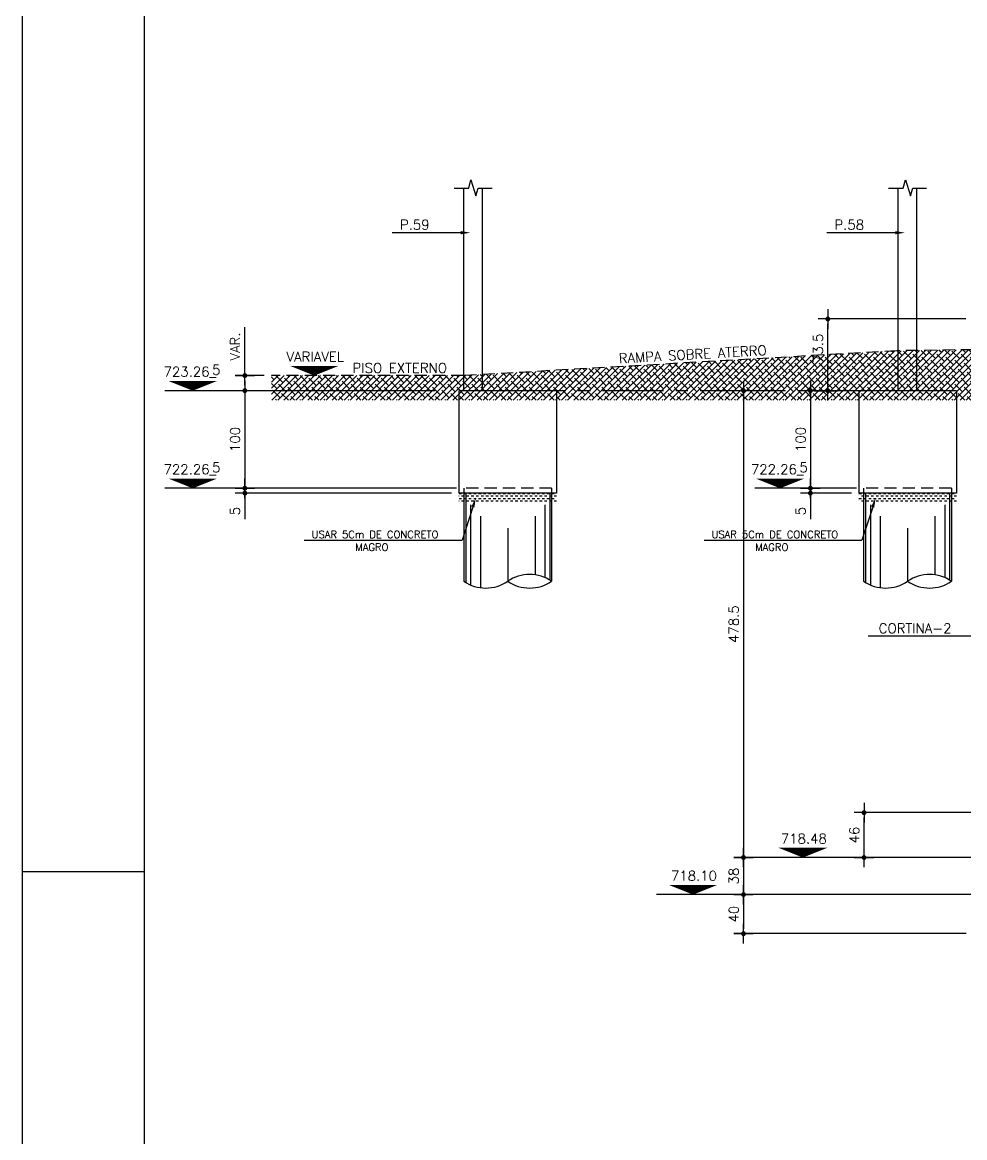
# Model space of a CAD drawing. Header units: inches. Extents: x 0 to 5940, y 0 to 4205.
# Drawn here: x 0 to 965, y 1227 to 2370 of the extents above; entities that cross this region are included whole.
import ezdxf
from ezdxf.enums import TextEntityAlignment as Align

# ---------------------------------------------------------------- set-up
doc = ezdxf.new("R2010")
doc.units = ezdxf.units.IN
doc.header["$LTSCALE"] = 50
doc.header["$MEASUREMENT"] = 0
doc.linetypes.add('CENTER', pattern=[2, 1.25, -0.25, 0.25, -0.25])
doc.linetypes.add('HIDDEN', pattern=[0.375, 0.25, -0.125])
for name, color, linetype in [('ATERRO', 253, 'Continuous'), ('COTA', 6, 'Continuous'), ('FOLHA', 7, 'Continuous'), ('NIVEL', 3, 'Continuous'), ('TEXTO', 3, 'Continuous'), ('VISTAS', 2, 'Continuous')]:
    doc.layers.add(name, color=color, linetype=linetype)
doc.styles.add('ROMANS', font='romans.shx')
doc.dimstyles.new('COTA_50', dxfattribs={"dimscale": 5, "dimtxt": 2, "dimasz": 1, "dimexe": 2, "dimexo": 1.5, "dimgap": 1, "dimtad": 1, "dimzin": 12, "dimdsep": 46, "dimtxsty": 'ROMANS', "dimblk1": 'COTA', "dimblk2": 'COTA', "dimsah": 1, "dimcen": -4, "dimdle": 1.5, "dimclrd": 6, "dimclre": 6, "dimclrt": 3, "dimadec": 0, "dimazin": 0, "dimtfac": 1, "dimtofl": 0, "dimtmove": 0, "dimatfit": 3, "dimldrblk": 'COTA', "dimfxl": 1, "dimtolj": 1, "dimtzin": 12, "dimarcsym": 0})

# ---------------------------------------------------------------- blocks, each defined once
blk = doc.blocks.new('COTA')
at = {"layer": 'COTA'}
for p, q in [((2, 0), (-2, 0)), ((0, -2), (0, 2))]:
    blk.add_line(p, q, dxfattribs=at)
at = {"layer": 'COTA', "const_width": 0.5}
blk.add_lwpolyline([(-0.25, 0, 1), (0.25, 0, 1)], format="xyb", close=True, dxfattribs=at)
blk = doc.blocks.new('*D72')
at = {"layer": 'COTA', "color": 6, "lineweight": -2, "transparency": 16777216}
for p, q in [((966.5, 2066.4), (815.3, 2066.4)), ((825.3, 1997.9), (825.3, 2061.4)), ((830.5, 1992.9), (835.3, 1992.9))]:
    blk.add_line(p, q, dxfattribs=at)
at = {"layer": 'Defpoints', "color": 0, "transparency": 16777216}
for p in [(825.3, 2066.4), (974, 2066.4), (823, 1992.9)]:
    blk.add_point(p, dxfattribs=at)
at = {"layer": 'COTA', "color": 6, "lineweight": -2, "transparency": 16777216, "xscale": 5, "yscale": 5, "zscale": 5}
for p, rotation in [((825.3, 2066.4), 90), ((825.3, 1992.9), 270)]:
    blk.add_blockref('COTA', p, dxfattribs=dict(at, rotation=rotation))
at = {"layer": 'COTA', "color": 3, "transparency": 16777216, "insert": (815.3, 2036.3), "char_height": 10, "attachment_point": 5, "rotation": 90, "style": 'ROMANS'}
blk.add_mtext('\\A1;73.5', dxfattribs=at)
blk = doc.blocks.new('*D73')
at = {"layer": 'COTA', "color": 6, "lineweight": -2, "transparency": 16777216}
for p, q in [((777.3, 1992.9), (728.9, 1992.9)), ((738.9, 1987.9), (738.9, 1519.4)), ((915.1, 1514.4), (728.9, 1514.4))]:
    blk.add_line(p, q, dxfattribs=at)
at = {"layer": 'Defpoints', "color": 0, "transparency": 16777216}
for p in [(784.8, 1992.9), (738.9, 1514.4), (922.6, 1514.4)]:
    blk.add_point(p, dxfattribs=at)
at = {"layer": 'COTA', "color": 6, "lineweight": -2, "transparency": 16777216, "xscale": 5, "yscale": 5, "zscale": 5}
for p, rotation in [((738.9, 1992.9), 90), ((738.9, 1514.4), 270)]:
    blk.add_blockref('COTA', p, dxfattribs=dict(at, rotation=rotation))
at = {"layer": 'COTA', "color": 3, "transparency": 16777216, "insert": (728.9, 1753.6), "char_height": 10, "attachment_point": 5, "rotation": 90, "style": 'ROMANS'}
blk.add_mtext('\\A1;478.5', dxfattribs=at)
blk = doc.blocks.new('*D74')
at = {"layer": 'COTA', "color": 6, "lineweight": -2, "transparency": 16777216}
for p, q in [((915.1, 1514.4), (728.9, 1514.4)), ((738.9, 1509.4), (738.9, 1481.4)), ((1002.5, 1476.4), (728.9, 1476.4))]:
    blk.add_line(p, q, dxfattribs=at)
at = {"layer": 'Defpoints', "color": 0, "transparency": 16777216}
for p in [(922.6, 1514.4), (738.9, 1476.4), (1010, 1476.4)]:
    blk.add_point(p, dxfattribs=at)
at = {"layer": 'COTA', "color": 6, "lineweight": -2, "transparency": 16777216, "xscale": 5, "yscale": 5, "zscale": 5}
for p, rotation in [((738.9, 1514.4), 90), ((738.9, 1476.4), 270)]:
    blk.add_blockref('COTA', p, dxfattribs=dict(at, rotation=rotation))
at = {"layer": 'COTA', "color": 3, "transparency": 16777216, "insert": (728.9, 1495.4), "char_height": 10, "attachment_point": 5, "rotation": 90, "style": 'ROMANS'}
blk.add_mtext('\\A1;38', dxfattribs=at)
blk = doc.blocks.new('*D75')
at = {"layer": 'COTA', "color": 6, "lineweight": -2, "transparency": 16777216}
for p, q in [((1002.5, 1476.4), (728.9, 1476.4)), ((738.9, 1471.4), (738.9, 1441.4)), ((967.1, 1436.4), (728.9, 1436.4))]:
    blk.add_line(p, q, dxfattribs=at)
at = {"layer": 'Defpoints', "color": 0, "transparency": 16777216}
for p in [(1010, 1476.4), (738.9, 1436.4), (974.6, 1436.4)]:
    blk.add_point(p, dxfattribs=at)
at = {"layer": 'COTA', "color": 6, "lineweight": -2, "transparency": 16777216, "xscale": 5, "yscale": 5, "zscale": 5}
for p, rotation in [((738.9, 1476.4), 90), ((738.9, 1436.4), 270)]:
    blk.add_blockref('COTA', p, dxfattribs=dict(at, rotation=rotation))
at = {"layer": 'COTA', "color": 3, "transparency": 16777216, "insert": (728.9, 1456.4), "char_height": 10, "attachment_point": 5, "rotation": 90, "style": 'ROMANS'}
blk.add_mtext('\\A1;40', dxfattribs=at)
blk = doc.blocks.new('*D76')
at = {"layer": 'COTA', "color": 6, "lineweight": -2, "transparency": 16777216}
for p, q in [((228, 2013.4), (228, 2057.9)), ((247.9, 2008.4), (218, 2008.4)), ((422.5, 1992.9), (218, 1992.9)), ((228, 1987.9), (228, 1982.9))]:
    blk.add_line(p, q, dxfattribs=at)
at = {"layer": 'Defpoints', "color": 0, "transparency": 16777216}
for p in [(228, 2008.4), (255.4, 2008.4), (430, 1992.9)]:
    blk.add_point(p, dxfattribs=at)
at = {"layer": 'COTA', "color": 6, "lineweight": -2, "transparency": 16777216, "xscale": 5, "yscale": 5, "zscale": 5}
for p, rotation in [((228, 2008.4), 270), ((228, 1992.9), 90)]:
    blk.add_blockref('COTA', p, dxfattribs=dict(at, rotation=rotation))
at = {"layer": 'COTA', "color": 3, "transparency": 16777216, "insert": (218, 2038.1), "char_height": 10, "attachment_point": 5, "rotation": 90, "style": 'ROMANS'}
blk.add_mtext('\\A1;VAR.', dxfattribs=at)
blk = doc.blocks.new('*D106')
at = {"layer": 'COTA', "color": 6, "lineweight": -2, "transparency": 16777216}
for p, q in [((1220.6, 1560.4), (852.4, 1560.4)), ((862.4, 1519.4), (862.4, 1555.4)), ((1005.2, 1514.4), (852.4, 1514.4))]:
    blk.add_line(p, q, dxfattribs=at)
at = {"layer": 'Defpoints', "color": 0, "transparency": 16777216}
for p in [(862.4, 1560.4), (1228.1, 1560.4), (1012.7, 1514.4)]:
    blk.add_point(p, dxfattribs=at)
at = {"layer": 'COTA', "color": 6, "lineweight": -2, "transparency": 16777216, "xscale": 5, "yscale": 5, "zscale": 5}
for p, rotation in [((862.4, 1560.4), 90), ((862.4, 1514.4), 270)]:
    blk.add_blockref('COTA', p, dxfattribs=dict(at, rotation=rotation))
at = {"layer": 'COTA', "color": 3, "transparency": 16777216, "insert": (852.4, 1537.4), "char_height": 10, "attachment_point": 5, "rotation": 90, "style": 'ROMANS'}
blk.add_mtext('\\A1;46', dxfattribs=at)
blk = doc.blocks.new('*D140')
at = {"layer": 'COTA', "color": 6, "lineweight": -2, "transparency": 16777216}
for p, q in [((234.5, 1992.9), (218, 1992.9)), ((228, 1987.9), (228, 1897.9)), ((444.8, 1892.9), (218, 1892.9))]:
    blk.add_line(p, q, dxfattribs=at)
at = {"layer": 'Defpoints', "color": 0, "transparency": 16777216}
for p in [(242, 1992.9), (228, 1892.9), (452.3, 1892.9)]:
    blk.add_point(p, dxfattribs=at)
at = {"layer": 'COTA', "color": 6, "lineweight": -2, "transparency": 16777216, "xscale": 5, "yscale": 5, "zscale": 5}
for p, rotation in [((228, 1992.9), 90), ((228, 1892.9), 270)]:
    blk.add_blockref('COTA', p, dxfattribs=dict(at, rotation=rotation))
at = {"layer": 'COTA', "color": 3, "transparency": 16777216, "insert": (218, 1942.9), "char_height": 10, "attachment_point": 5, "rotation": 90, "style": 'ROMANS'}
blk.add_mtext('\\A1;100', dxfattribs=at)
blk = doc.blocks.new('*D141')
at = {"layer": 'COTA', "color": 6, "lineweight": -2, "transparency": 16777216}
for p, q in [((228, 1897.9), (228, 1902.9)), ((444.8, 1892.9), (218, 1892.9)), ((439.8, 1887.9), (218, 1887.9)), ((228, 1882.9), (228, 1861.2))]:
    blk.add_line(p, q, dxfattribs=at)
at = {"layer": 'Defpoints', "color": 0, "transparency": 16777216}
for p in [(228, 1887.9), (447.3, 1887.9), (452.3, 1892.9)]:
    blk.add_point(p, dxfattribs=at)
at = {"layer": 'COTA', "color": 6, "lineweight": -2, "transparency": 16777216, "xscale": 5, "yscale": 5, "zscale": 5}
for p, rotation in [((228, 1892.9), 270), ((228, 1887.9), 90)]:
    blk.add_blockref('COTA', p, dxfattribs=dict(at, rotation=rotation))
at = {"layer": 'COTA', "color": 3, "transparency": 16777216, "insert": (218, 1869.5), "char_height": 10, "attachment_point": 5, "rotation": 90, "style": 'ROMANS'}
blk.add_mtext('\\A1;5', dxfattribs=at)
blk = doc.blocks.new('*D142')
at = {"layer": 'COTA', "color": 6, "lineweight": -2, "transparency": 16777216}
for p, q in [((811.2, 1992.9), (817.4, 1992.9)), ((807.4, 1987.9), (807.4, 1897.9)), ((854.5, 1892.9), (797.4, 1892.9))]:
    blk.add_line(p, q, dxfattribs=at)
at = {"layer": 'Defpoints', "color": 0, "transparency": 16777216}
for p in [(803.7, 1992.9), (807.4, 1892.9), (862, 1892.9)]:
    blk.add_point(p, dxfattribs=at)
at = {"layer": 'COTA', "color": 6, "lineweight": -2, "transparency": 16777216, "xscale": 5, "yscale": 5, "zscale": 5}
for p, rotation in [((807.4, 1992.9), 90), ((807.4, 1892.9), 270)]:
    blk.add_blockref('COTA', p, dxfattribs=dict(at, rotation=rotation))
at = {"layer": 'COTA', "color": 3, "transparency": 16777216, "insert": (797.4, 1942.9), "char_height": 10, "attachment_point": 5, "rotation": 90, "style": 'ROMANS'}
blk.add_mtext('\\A1;100', dxfattribs=at)
blk = doc.blocks.new('*D143')
at = {"layer": 'COTA', "color": 6, "lineweight": -2, "transparency": 16777216}
for p, q in [((807.4, 1897.9), (807.4, 1902.9)), ((854.5, 1892.9), (797.4, 1892.9)), ((849.5, 1887.9), (797.4, 1887.9)), ((807.4, 1882.9), (807.4, 1861.2))]:
    blk.add_line(p, q, dxfattribs=at)
at = {"layer": 'Defpoints', "color": 0, "transparency": 16777216}
for p in [(807.4, 1887.9), (857, 1887.9), (862, 1892.9)]:
    blk.add_point(p, dxfattribs=at)
at = {"layer": 'COTA', "color": 6, "lineweight": -2, "transparency": 16777216, "xscale": 5, "yscale": 5, "zscale": 5}
for p, rotation in [((807.4, 1892.9), 270), ((807.4, 1887.9), 90)]:
    blk.add_blockref('COTA', p, dxfattribs=dict(at, rotation=rotation))
at = {"layer": 'COTA', "color": 3, "transparency": 16777216, "insert": (797.4, 1869.5), "char_height": 10, "attachment_point": 5, "rotation": 90, "style": 'ROMANS'}
blk.add_mtext('\\A1;5', dxfattribs=at)

msp = doc.modelspace()

# ---------------------------------------------------------------- hatches: boundary and pattern name
at = {"layer": 'ATERRO'}
h = msp.add_hatch(dxfattribs=at)
h.set_pattern_fill('ANSI38', color=256, scale=35)
h.set_pattern_definition([(45, (6556.4943, 12262.44), (-3.0935922, 3.0935922), []), (135, (6556.4943, 12262.44), (-9.2807765, 3.0935922), [10.9375, -6.5625])])
h.paths.add_polyline_path([(973.98, 2034.851), (896.029, 2033.851), (451.827, 2008.351), (255.428, 2008.351), (255.428, 1983.132), (973.98, 1983.132)])
at = {"layer": 'VISTAS'}
h = msp.add_hatch(dxfattribs=at)
h.set_pattern_fill('DASH', color=8, scale=20, style=0)
h.paths.add_polyline_path([(547.327, 1887.851), (447.327, 1887.851), (447.327, 1877.851), (547.327, 1877.851)])
h = msp.add_hatch(dxfattribs=at)
h.set_pattern_fill('DASH', color=8, scale=20, style=0)
h.set_pattern_definition([(0, (409.656, 0), (2.5, 2.5), [2.5, -2.5])])
h.paths.add_polyline_path([(956.983, 1887.851), (856.983, 1887.851), (856.983, 1877.851), (956.983, 1877.851)])

# ---------------------------------------------------------------- linework, layer by layer
at = {"layer": 'COTA'}
for p, q in [((218.046, 1992.851), (145.897, 1992.851)), ((218.046, 1892.851), (145.897, 1892.851)), ((797.428, 1892.851), (750.391, 1892.851)), ((728.933, 1476.351), (649.845, 1476.351))]:
    msp.add_line(p, q, dxfattribs=at)
at = {"layer": 'COTA', "linetype": 'CENTER'}
msp.add_line((856.983, 1992.851), (547.327, 1992.851), dxfattribs=at)
at = {"layer": 'FOLHA', "color": 1}
msp.add_line((125, 4155), (125, 50), dxfattribs=at)
at = {"layer": 'FOLHA'}
msp.add_line((0, 1500), (125, 1500), dxfattribs=at)
msp.add_lwpolyline([(0, 4205), (0, 0), (5940, 0), (5940, 4205)], close=True, dxfattribs=at)
at = {"layer": 'NIVEL', "color": 1}
for points in [[(299.191, 2008.351, 0, 50, 0), (299.191, 2018.351, 50, 50, 0)], [(174.611, 1992.851, 0, 50, 0), (174.611, 2002.851, 50, 50, 0)], [(174.611, 1892.851, 0, 50, 0), (174.611, 1902.851, 50, 50, 0)], [(776.359, 1892.851, 0, 50, 0), (776.359, 1902.851, 50, 50, 0)], [(799.802, 1514.351, 0, 50, 0), (799.802, 1524.351, 50, 50, 0)], [(687.236, 1476.351, 0, 50, 0), (687.236, 1486.351, 50, 50, 0)]]:
    msp.add_lwpolyline(points, format="xyseb", dxfattribs=at)
at = {"layer": 'TEXTO', "color": 8}
for p, q in [((449.149, 2154.811), (378.999, 2154.811)), ((894.305, 2154.811), (824.155, 2154.811)), ((461.575, 1873.65), (450.493, 1839.574)), ((871.23, 1873.65), (860.149, 1839.574)), ((288.759, 1839.574), (450.493, 1839.574)), ((698.415, 1839.574), (860.149, 1839.574)), ((978.768, 1741.158), (866.607, 1741.158))]:
    msp.add_line(p, q, dxfattribs=at)
for points in [[(449.149, 2153.145), (449.149, 2156.478), (459.149, 2154.811)], [(894.305, 2153.145), (894.305, 2156.478), (904.305, 2154.811)], [(463.16, 1873.135), (459.99, 1874.166), (464.667, 1883.16)], [(872.815, 1873.135), (869.646, 1874.166), (874.323, 1883.16)]]:
    msp.add_solid(points, dxfattribs=at)
at = {"layer": 'VISTAS', "color": 8}
for p, q in [((457.339, 2200.351), (459.678, 2209.046)), ((459.678, 2209.046), (464.719, 2192.538)), ((902.494, 2200.351), (904.834, 2209.046)), ((904.834, 2209.046), (909.875, 2192.538)), ((442.327, 2200.351), (457.339, 2200.351)), ((464.719, 2192.538), (467.089, 2200.351)), ((467.089, 2200.351), (481.327, 2200.351)), ((887.483, 2200.351), (902.494, 2200.351)), ((909.875, 2192.538), (912.245, 2200.351)), ((912.245, 2200.351), (926.483, 2200.351)), ((454.327, 1887.851), (454.327, 1796.261)), ((540.327, 1887.851), (540.327, 1798.811)), ((863.983, 1887.851), (863.983, 1796.261)), ((949.983, 1887.851), (949.983, 1798.811)), ((459.327, 1876.026), (459.327, 1793.735)), ((535.327, 1876.026), (535.327, 1801.337)), ((868.983, 1876.026), (868.983, 1793.735)), ((944.983, 1876.026), (944.983, 1801.337)), ((469.327, 1864.202), (469.327, 1790.99)), ((525.327, 1864.202), (525.327, 1804.081)), ((878.983, 1864.202), (878.983, 1790.99)), ((934.983, 1864.202), (934.983, 1804.081)), ((497.327, 1852.095), (497.327, 1797.536)), ((906.983, 1852.095), (906.983, 1797.536))]:
    msp.add_line(p, q, dxfattribs=at)
at = {"layer": 'VISTAS'}
for p, q in [((452.327, 1992.851), (452.327, 2200.351)), ((471.327, 1992.851), (471.327, 2200.351)), ((897.483, 1992.851), (897.483, 2200.351)), ((916.483, 1992.851), (916.483, 2200.351)), ((547.327, 1992.851), (447.327, 1992.851)), ((447.327, 1992.851), (447.327, 1887.851)), ((547.327, 1992.851), (547.327, 1887.851)), ((956.983, 1992.851), (856.983, 1992.851)), ((856.983, 1992.851), (856.983, 1887.851)), ((956.983, 1992.851), (956.983, 1887.851)), ((547.327, 1887.851), (447.327, 1887.851)), ((452.327, 1887.851), (452.327, 1797.536)), ((542.327, 1887.851), (542.327, 1797.536)), ((956.983, 1887.851), (856.983, 1887.851)), ((861.983, 1887.851), (861.983, 1797.536)), ((951.983, 1887.851), (951.983, 1797.536))]:
    msp.add_line(p, q, dxfattribs=at)
at = {"layer": 'VISTAS', "color": 1, "linetype": 'HIDDEN'}
for p, q in [((896.029, 2033.851), (451.827, 2008.351)), ((973.98, 2034.851), (896.029, 2033.851)), ((451.827, 2008.351), (255.428, 2008.351))]:
    msp.add_line(p, q, dxfattribs=at)
at = {"layer": 'VISTAS', "color": 8, "linetype": 'HIDDEN'}
for p, q in [((542.327, 1892.851), (452.327, 1892.851)), ((452.327, 1892.851), (452.327, 1887.851)), ((542.327, 1892.851), (542.327, 1887.851)), ((951.983, 1892.851), (861.983, 1892.851)), ((861.983, 1892.851), (861.983, 1887.851)), ((951.983, 1892.851), (951.983, 1887.851))]:
    msp.add_line(p, q, dxfattribs=at)
at = {"layer": 'VISTAS'}
for centre, start, end in [((474.827, 1830.625), 235.785197, 304.214803), ((519.827, 1764.446), 55.785197, 124.214803), ((519.827, 1830.625), 235.785197, 304.214803), ((884.483, 1830.625), 235.785197, 304.214803), ((929.483, 1764.446), 55.785197, 124.214803), ((929.483, 1830.625), 235.785197, 304.214803)]:
    msp.add_arc(centre, 40.014, start, end, dxfattribs=at)

# ---------------------------------------------------------------- texts
at = {"layer": 'NIVEL', "color": 3, "style": 'ROMANS'}
for s, p in [('VARIAVEL', (300.079, 2022.704)), ('723.26_', (171.722, 2007.329)), ('5', (198.74, 2009.237)), ('722.26_', (171.722, 1907.329)), ('5', (198.74, 1909.237)), ('722.26_', (773.47, 1907.329)), ('5', (800.488, 1909.237)), ('718.48', (800.69, 1528.704)), ('718.10', (688.124, 1490.704))]:
    msp.add_text(s, height=10, dxfattribs=at).set_placement(p, align=Align.CENTER)
at = {"layer": 'TEXTO', "color": 3, "style": 'ROMANS'}
for s, p in [('P.59', (386.84, 2157.985)), ('P.58', (831.996, 2157.985)), ('PISO EXTERNO', (338.237, 2011.201)), ('CORTINA-2', (877.376, 1744.331))]:
    msp.add_text(s, height=10, dxfattribs=at).set_placement(p)
msp.add_text('RAMPA SOBRE ATERRO', height=10, rotation=3.248954, dxfattribs=at).set_placement((611.384, 2020.896))
at = {"layer": 'TEXTO', "color": 4, "style": 'ROMANS'}
for s, p in [('USAR 5Cm DE CONCRETO', (296.403, 1841.806)), ('USAR 5Cm DE CONCRETO', (706.059, 1841.806)), ('MAGRO', (341.08, 1828.789)), ('MAGRO', (750.736, 1828.789))]:
    msp.add_text(s, height=7.5, dxfattribs=at).set_placement(p)

# ---------------------------------------------------------------- dimensions: what is measured, and where the dimension line sits
at = {"layer": 'COTA'}
dim = msp.add_linear_dim(base=(825.33, 2066.351), p1=(823.037, 1992.851), p2=(973.98, 2066.351), angle=90, dimstyle='COTA_50', dxfattribs=at)
dim.commit()
dim.dimension.update_dxf_attribs({"geometry": '*D72', "text_midpoint": (825.33, 2036.304), "dimtype": 160})
dim = msp.add_linear_dim(base=(228.046, 2008.351), p1=(429.986, 1992.851), p2=(255.428, 2008.351), angle=90, text='VAR.', dimstyle='COTA_50', dxfattribs=at)
dim.commit()
dim.dimension.update_dxf_attribs({"geometry": '*D76', "text_midpoint": (218.046, 2038.113)})
for base, p1, p2, picture, middle in [((228.046, 1892.851), (241.962, 1992.851), (452.327, 1892.851), '*D140', (218.046, 1942.851)), ((738.933, 1514.351), (784.818, 1992.851), (922.583, 1514.351), '*D73', (728.933, 1753.601)), ((807.428, 1892.851), (803.68, 1992.851), (861.983, 1892.851), '*D142', (797.428, 1942.851)), ((228.046, 1887.851), (452.327, 1892.851), (447.327, 1887.851), '*D141', (218.046, 1869.518)), ((807.428, 1887.851), (861.983, 1892.851), (856.983, 1887.851), '*D143', (797.428, 1869.518)), ((862.417, 1560.351), (1012.691, 1514.351), (1228.149, 1560.351), '*D106', (852.417, 1537.351)), ((738.933, 1476.351), (922.583, 1514.351), (1010.048, 1476.351), '*D74', (728.933, 1495.351)), ((738.933, 1436.351), (1010.048, 1476.351), (974.636, 1436.351), '*D75', (728.933, 1456.351))]:
    dim = msp.add_linear_dim(base=base, p1=p1, p2=p2, angle=90, dimstyle='COTA_50', dxfattribs=at)
    dim.commit()
    dim.dimension.update_dxf_attribs({"geometry": picture, "text_midpoint": middle})

doc.saveas('drawing.dxf')
